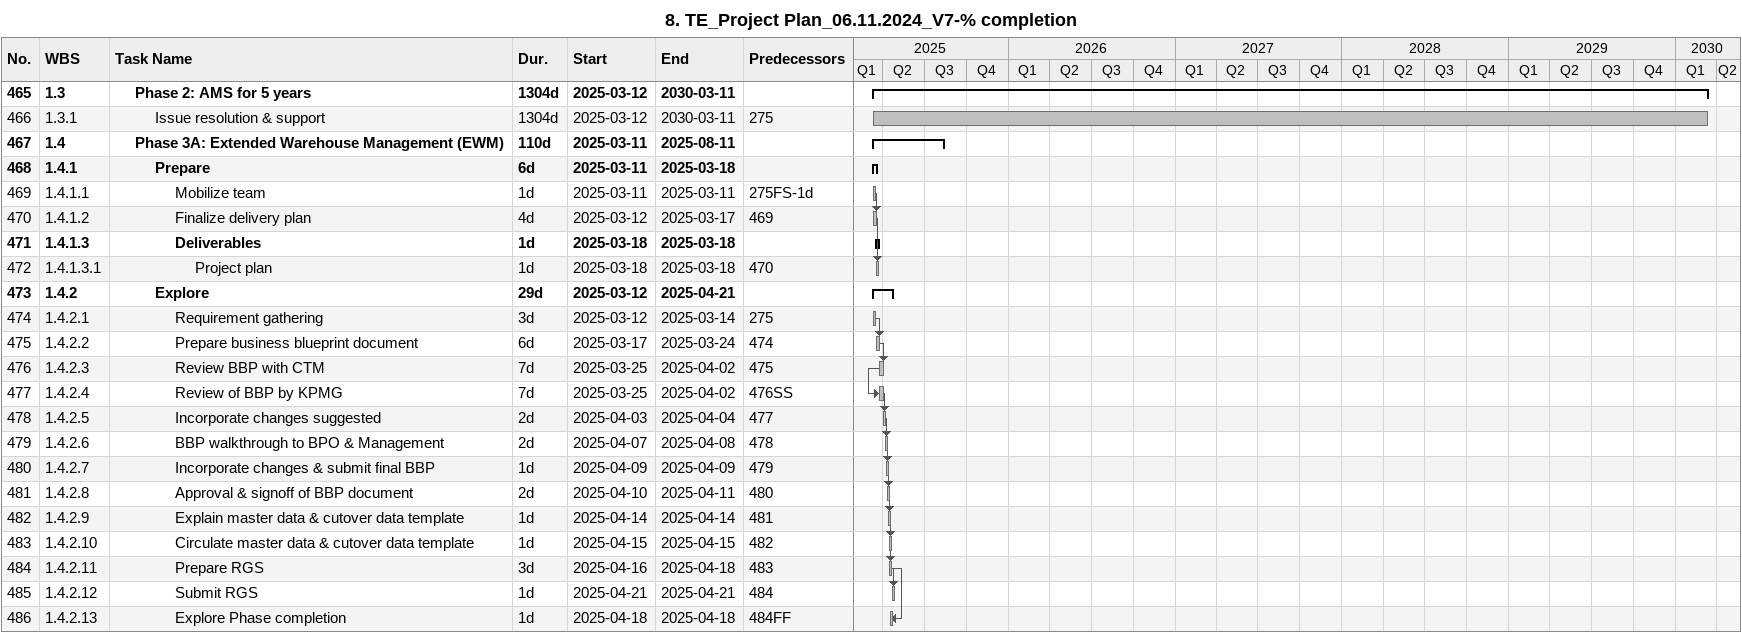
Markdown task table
8. TE_Project Plan_06.11.2024_V7-% completion

| ID | WBS | Task | Duration | Start | Finish | Predecessors |
|---|---|---|---|---|---|---|
| 465 | 1.3 | **Phase 2: AMS for 5 years** | 1304d | 2025-03-12 | 2030-03-11 |  |
| 466 | 1.3.1 | Issue resolution & support | 1304d | 2025-03-12 | 2030-03-11 | 275 |
| 467 | 1.4 | **Phase 3A: Extended Warehouse Management (EWM)** | 110d | 2025-03-11 | 2025-08-11 |  |
| 468 | 1.4.1 | **Prepare** | 6d | 2025-03-11 | 2025-03-18 |  |
| 469 | 1.4.1.1 | Mobilize team | 1d | 2025-03-11 | 2025-03-11 | 275FS-1d |
| 470 | 1.4.1.2 | Finalize delivery plan | 4d | 2025-03-12 | 2025-03-17 | 469 |
| 471 | 1.4.1.3 | **Deliverables** | 1d | 2025-03-18 | 2025-03-18 |  |
| 472 | 1.4.1.3.1 | Project plan | 1d | 2025-03-18 | 2025-03-18 | 470 |
| 473 | 1.4.2 | **Explore** | 29d | 2025-03-12 | 2025-04-21 |  |
| 474 | 1.4.2.1 | Requirement gathering | 3d | 2025-03-12 | 2025-03-14 | 275 |
| 475 | 1.4.2.2 | Prepare business blueprint document | 6d | 2025-03-17 | 2025-03-24 | 474 |
| 476 | 1.4.2.3 | Review BBP with CTM | 7d | 2025-03-25 | 2025-04-02 | 475 |
| 477 | 1.4.2.4 | Review of BBP by KPMG | 7d | 2025-03-25 | 2025-04-02 | 476SS |
| 478 | 1.4.2.5 | Incorporate changes suggested | 2d | 2025-04-03 | 2025-04-04 | 477 |
| 479 | 1.4.2.6 | BBP walkthrough to BPO & Management | 2d | 2025-04-07 | 2025-04-08 | 478 |
| 480 | 1.4.2.7 | Incorporate changes & submit final BBP | 1d | 2025-04-09 | 2025-04-09 | 479 |
| 481 | 1.4.2.8 | Approval & signoff of BBP document | 2d | 2025-04-10 | 2025-04-11 | 480 |
| 482 | 1.4.2.9 | Explain master data & cutover data template | 1d | 2025-04-14 | 2025-04-14 | 481 |
| 483 | 1.4.2.10 | Circulate master data & cutover data template | 1d | 2025-04-15 | 2025-04-15 | 482 |
| 484 | 1.4.2.11 | Prepare RGS | 3d | 2025-04-16 | 2025-04-18 | 483 |
| 485 | 1.4.2.12 | Submit RGS | 1d | 2025-04-21 | 2025-04-21 | 484 |
| 486 | 1.4.2.13 | Explore Phase completion | 1d | 2025-04-18 | 2025-04-18 | 484FF |
